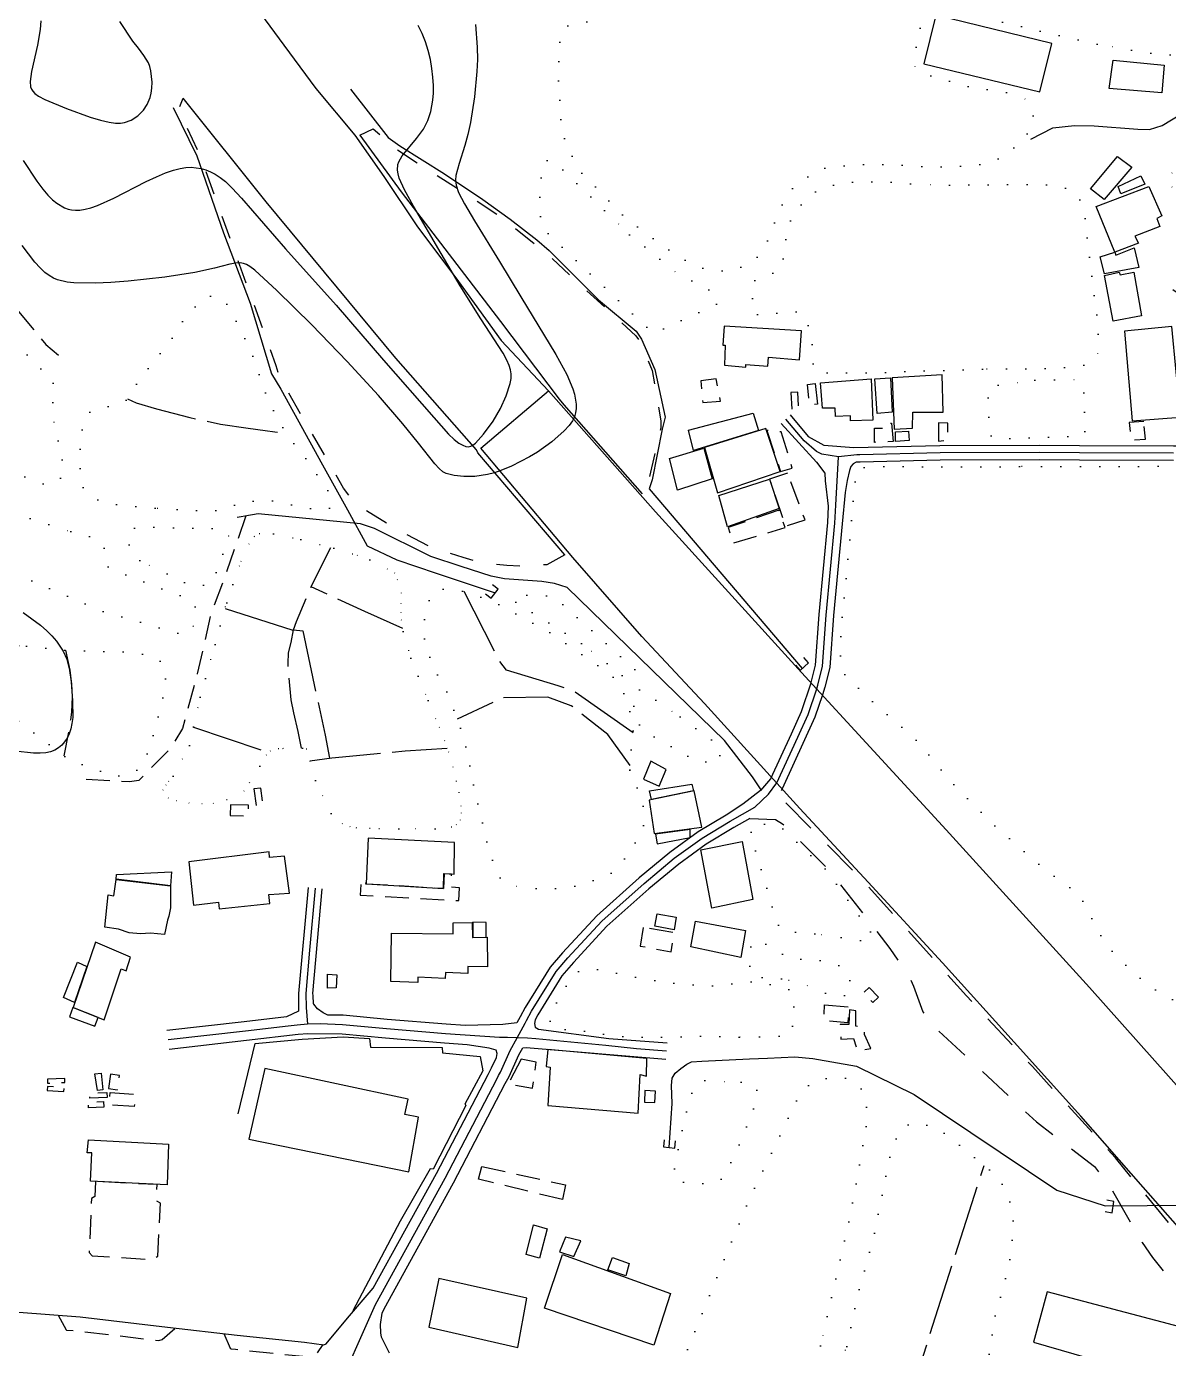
# Model space of a CAD drawing. Header units: millimetres. Extents: x 220021 to 223505, y 489325 to 491820.
# Drawn here: x 220931.8 to 221173, y 490532 to 490811.3 of the extents above; entities that cross this region are included whole.
import ezdxf

# ---------------------------------------------------------------- set-up
doc = ezdxf.new("R2010")
doc.units = ezdxf.units.MM
for name, pattern in [('15M2P5', [17.5, 15, -2.5]), ('5M2P5', [7.5, 5, -2.5]), ('5M5', [10, 5, -5]), ('7P5M5', [12.5, 7.5, -5]), ('AM4', [4, 0, -4])]:
    doc.linetypes.add(name, pattern=pattern)
for name, color, linetype in [('A0013110', 8, 'Continuous'), ('A0013113', 8, 'Continuous'), ('A0013117', 8, 'Continuous'), ('A0013140', 8, '7P5M5'), ('A0023119', 8, '5M2P5'), ('A0023210', 8, 'Continuous'), ('A0033324', 8, '5M2P5'), ('A0073340', 8, 'Continuous'), ('B0014110', 8, 'Continuous'), ('B0014111', 8, 'Continuous'), ('B0014112', 8, 'Continuous'), ('B0014116', 8, '5M2P5'), ('B0014118', 8, '5M2P5'), ('B0024120', 8, 'B0024120'), ('C0076116', 8, 'Continuous'), ('D0015112', 8, '15M2P5'), ('D0025111', 8, 'AM4'), ('E0022112', 8, 'Continuous'), ('F0017111', 8, 'Continuous'), ('F0017114', 8, 'Continuous'), ('F0037221', 8, 'Continuous'), ('F0037223', 8, '5M5')]:
    doc.layers.add(name, color=color, linetype=linetype)
doc.linetypes.add('B0024120', pattern='A,10,-1.75,[133,ltypeshp.shx,S=0.75,R=0,X=0,Y=0],-3.25', length=15)

msp = doc.modelspace()

# ---------------------------------------------------------------- linework, layer by layer
at = {"layer": 'A0013110', "flags": 128}
for points in [[(221093.134, 490729.229), (221096.954, 490724.664), (221100.216, 490722.827), (221106.543, 490722.32), (221124.756, 490722.764), (221145.795, 490722.81), (221154.217, 490722.791), (221174.072, 490722.73), (221188.863, 490722.66), (221196.118, 490723.245), (221196.494, 490723.31), (221199.737, 490726.631), (221200.201, 490727.817), (221200.241, 490728.458), (221200.203, 490729.522), (221200.112, 490729.827), (221194.525, 490738.006), (221191.459, 490743.849), (221187.808, 490749.048), (221186.985, 490749.625), (221180.457, 490751.218), (221173.939, 490755.615)], [(221091.234, 490727.385), (221098.674, 490719.246), (221100.415, 490716.948), (221100.547, 490715.321), (221101.136, 490709.962), (221100.977, 490706.468), (221099.163, 490687.082), (221098.424, 490676.389), (221097.514, 490672.699), (221097.486, 490672.586), (221095.466, 490666.503), (221093.328, 490661.821), (221088.995, 490652.332), (221086.857, 490649.885), (221083.147, 490647.037), (221079.628, 490644.719), (221073.698, 490641.145), (221067.703, 490636.802), (221061.256, 490631.451), (221052.258, 490623.43), (221045.04, 490615.618), (221042.413, 490612.566), (221037.163, 490604.055), (221036.097, 490602.075), (221035.422, 490600.832), (221032.425, 490600.45), (221024.5, 490600.241), (221020.447, 490600.515), (221008.014, 490601.534), (220998.719, 490602.418), (220995.448, 490602.469), (220994.499, 490602.915), (220993.319, 490603.797), (220992.49, 490604.768), (220992.465, 490604.818), (220992.359, 490606.617), (220992.325, 490606.994), (220994.299, 490629.12)], [(221174.06, 490719.63), (221154.208, 490719.691), (221145.795, 490719.71), (221124.798, 490719.664), (221107.877, 490719.251), (221107.056, 490719.218), (221106.449, 490718.883), (221105.91, 490718.354), (221105.661, 490717.497), (221105.157, 490715.402), (221104.734, 490712.864), (221104.07, 490706.253), (221102.253, 490686.831), (221101.499, 490675.907), (221100.466, 490671.725), (221099.919, 490670.077), (221098.355, 490665.368), (221091.446, 490650.236), (221091.441, 490650.225), (221091.195, 490649.887)], [(221084.595, 490644.005), (221081.203, 490642.048), (221075.41, 490638.558), (221069.604, 490634.351), (221063.278, 490629.101), (221054.433, 490621.216), (221047.354, 490613.554), (221044.922, 490610.73), (221039.849, 490602.505), (221039.28, 490601.449), (221039.125, 490600.679), (221039.236, 490599.904), (221039.979, 490599.455), (221054.84, 490597.544), (221067.172, 490596.573)], [(220991.311, 490629.387), (220989.313, 490606.992), (220989.312, 490603.312), (220986.772, 490602.113), (220977.837, 490601.064), (220961.509, 490599.187)], [(220923.701, 490540.204), (220943.169, 490538.698), (220961.65, 490536.508), (220976.335, 490534.861), (220990.525, 490533.389), (220994.65, 490532.845), (220995.145, 490533.014), (220999.666, 490538.461), (221005.059, 490544.752), (221018.421, 490568.973), (221029.325, 490589.906), (221030.072, 490591.319), (221031.069, 490593.493), (221031.242, 490594.361), (221031.009, 490595.047), (221029.571, 490595.489), (221024.879, 490596.206), (221020.149, 490596.526), (221007.661, 490597.549), (220998.498, 490598.421), (220991.278, 490598.533), (220989.205, 490598.371), (220978.299, 490597.091), (220961.965, 490595.213)], [(221008.511, 490531.03), (221006.813, 490534.461), (221006.685, 490535.362), (221006.573, 490537.095), (221006.923, 490539.469), (221007.363, 490540.441), (221022.035, 490567.035), (221032.956, 490588.001), (221033.75, 490589.505), (221035.827, 490594.029), (221036.632, 490595.513), (221037.356, 490595.64), (221066.875, 490593.147)]]:
    msp.add_lwpolyline(points, dxfattribs=at)
at = {"layer": 'A0013113', "flags": 128}
msp.add_lwpolyline([(220927.842, 490891.29), (220935.009, 490880.115), (220960.536, 490841.965), (220963.039, 490837.911), (220970.26, 490829.369), (220977.536, 490819.135), (220986.177, 490807.32), (220992.944, 490798.174), (221001.213, 490788.313), (221007.322, 490779.603), (221014.267, 490769.197), (221023.077, 490757.382), (221032.12, 490744.909), (221042.072, 490734.327), (221064.691, 490708.773), (221095.538, 490674.853), (221126.07, 490641.566), (221156.363, 490608.27), (221183.399, 490577.923), (221216.251, 490539.581), (221246.636, 490500.861)], dxfattribs=at)
at = {"layer": 'A0013117', "flags": 128}
for points in [[(221143.959, 490787.452), (221148.572, 490789.837), (221153.189, 490790.325), (221157.313, 490790.298), (221166.553, 490789.549), (221169.027, 490789.533), (221171.664, 490790.378), (221179.9, 490795.328), (221185.832, 490797.705), (221188.471, 490797.861), (221190.122, 490797.333), (221190.866, 490796.897), (221191.609, 490796.46), (221193.097, 490795.071), (221194.255, 490793.51), (221197.915, 490781.238), (221198.58, 490779.163), (221199.243, 490777.951), (221200.401, 490776.736), (221219.405, 490763.157), (221220.157, 490760.915)], [(221086.982, 490650.028), (221085.185, 490652.781), (221079.221, 490660.443), (221046.024, 490692.792), (221043.352, 490693.639), (221040.699, 490694.018), (221032.806, 490694.637), (221030, 490695.168), (221023.624, 490697.227), (221017.247, 490699.286), (221005.311, 490705.222), (221002.383, 490706.215), (220998.764, 490706.599), (220980.8, 490708.351), (220977.975, 490707.857), (220977.146, 490707.696), (220976.317, 490707.534)]]:
    msp.add_lwpolyline(points, dxfattribs=at)
at = {"layer": 'A0013140', "flags": 128}
for points in [[(221277.033, 490468.283), (221250.409, 490502.039), (221229.893, 490526.842), (221207.224, 490554.764), (221204.776, 490556.771), (221202.911, 490556.771), (221180.17, 490551.237), (221178.032, 490552.537), (221161.817, 490572.31), (221144.283, 490591.573), (221130.389, 490606.499), (221108.885, 490630.446), (221092.182, 490647.289), (221091.685, 490648.155), (221091.195, 490649.887)], [(221084.595, 490644.005), (221090.049, 490643.743), (221091.536, 490642.87), (221101.458, 490632.973), (221114.201, 490616.501), (221118.506, 490610.09), (221119.169, 490608.533), (221121.162, 490603.171), (221123.48, 490600.051), (221133.4, 490590.843), (221145.139, 490579.899), (221157.37, 490570.504), (221160.68, 490566.169), (221167.472, 490554.394), (221169.625, 490551.274), (221173.428, 490546.529), (221175.907, 490544.96), (221178.382, 490544.426), (221205.58, 490552.532), (221207.894, 490550.447), (221245.79, 490502.994), (221272.935, 490466.417), (221273.763, 490465.204), (221273.809, 490464.579)]]:
    msp.add_lwpolyline(points, dxfattribs=at)
at = {"layer": 'A0023119', "flags": 128}
for points in [[(220868.867, 490809.99), (220874.723, 490798.677), (220876.212, 490796.943), (220884.152, 490788.093), (220885.643, 490785.495), (220891.934, 490776.311), (220893.587, 490774.92), (220899.042, 490770.572), (220901.849, 490769.346), (220914.884, 490767.882), (220918.351, 490766.824), (220920.664, 490765.429), (220922.152, 490763.867), (220927.62, 490754.17), (220935.893, 490744.11), (220940.191, 490740.46)], [(220978.131, 490707.884), (220973.791, 490695.214), (220970.841, 490687.47), (220967.904, 490674.55), (220964.799, 490663.011), (220962.335, 490658.886), (220955.589, 490652.029), (220953.61, 490651.696), (220942.557, 490652.285)]]:
    msp.add_lwpolyline(points, dxfattribs=at)
at = {"layer": 'A0023210', "flags": 128}
for points in [[(221174.066, 490721.18), (221154.213, 490721.241), (221145.795, 490721.26), (221124.777, 490721.214), (221107.826, 490720.801), (221107.17, 490720.774), (221103.347, 490720.394), (221099.804, 490720.954), (221098.683, 490721.509), (221096.077, 490723.732), (221092.182, 490728.305)], [(220996.598, 490521.201), (221005.529, 490541.36), (221020.228, 490568.004), (221031.14, 490588.953), (221031.526, 490589.683), (221031.911, 490590.412), (221033.992, 490594.947), (221035.457, 490597.645), (221037.147, 490600.761), (221037.46, 490601.338), (221038.506, 490603.28), (221043.668, 490611.648), (221046.197, 490614.586), (221053.346, 490622.323), (221062.267, 490630.276), (221065.46, 490632.927), (221068.653, 490635.577), (221074.554, 490639.851), (221080.416, 490643.384), (221085.632, 490646.393), (221088.563, 490649.1), (221090.311, 490651.482), (221094.738, 490661.177), (221096.911, 490665.935), (221098.72, 490671.384), (221098.976, 490672.155), (221099.962, 490676.148), (221100.708, 490686.957), (221101.616, 490696.659), (221102.523, 490706.36), (221102.767, 490710.161), (221103.347, 490720.394)], [(220992.805, 490629.253), (220991.64, 490616.194), (220990.819, 490606.993), (220990.883, 490604.042), (220991.215, 490600.534)], [(221067.023, 490594.861), (221060.691, 490595.36), (221054.213, 490596.003), (221046.812, 490596.739), (221039.411, 490597.474), (221037.616, 490597.552), (221035.457, 490597.645), (221033.4, 490597.702), (221031.717, 490597.748), (221020.298, 490598.52), (221007.837, 490599.541), (221003.223, 490599.98), (220998.608, 490600.419), (220993.854, 490600.605), (220991.215, 490600.534), (220989.011, 490600.362), (220987.083, 490600.135), (220978.068, 490599.077), (220969.903, 490598.139), (220961.737, 490597.2)]]:
    msp.add_lwpolyline(points, dxfattribs=at)
at = {"layer": 'A0033324', "flags": 128}
for points in [[(220938.535, 490539.056), (220940.207, 490535.957), (220940.292, 490535.912), (220942.877, 490535.712), (220959.761, 490533.711), (220960.502, 490533.928), (220963.241, 490536.33)], [(220973.525, 490535.176), (220974.857, 490532.11), (220975.066, 490531.985), (220976.013, 490531.878), (220990.174, 490530.41), (220992.621, 490530.087), (220994.488, 490532.867)]]:
    msp.add_lwpolyline(points, dxfattribs=at)
at = {"layer": 'A0073340', "flags": 128}
msp.add_lwpolyline([(221201.529, 490526.448), (221185.386, 490546.007), (221167.695, 490566.123), (221154.536, 490581.086), (221140.395, 490596.759), (221125.313, 490613.473), (221109.581, 490630.526), (221095.192, 490646.123), (221075.033, 490668.256), (221061.813, 490682.456), (221047.203, 490699.123), (221027.806, 490722.187), (221042.072, 490734.327), (221064.691, 490708.773), (221095.538, 490674.853), (221126.07, 490641.566), (221156.363, 490608.27), (221183.399, 490577.923), (221216.251, 490539.581), (221246.636, 490500.861)], dxfattribs=at)
at = {"layer": 'B0014110'}
msp.add_lwpolyline([(221038.88, 490558.144), (221041.766, 490557.346), (221040.156, 490551.097), (221037.339, 490551.864)], close=True, dxfattribs=at)
at = {"layer": 'B0014111', "flags": 128}
for points in [[(221173.725, 490747.872), (221163.694, 490746.902), (221165.329, 490727.994), (221175.59, 490728.744)], [(221085.291, 490729.58), (221086.46, 490725.916), (221072.736, 490721.735), (221071.622, 490725.999)], [(221087.988, 490726.335), (221075.001, 490722.354), (221077.776, 490712.789), (221091.021, 490717.265)], [(221074.917, 490722.175), (221076.675, 490715.736), (221069.34, 490713.357), (221067.625, 490719.993)], [(221088.767, 490715.631), (221090.801, 490709.447), (221079.879, 490705.587), (221078.027, 490712.184)], [(220982.179, 490591.195), (220978.829, 490576.226), (221012.62, 490569.345), (221014.653, 490580.866), (221011.736, 490581.438), (221012.445, 490584.678)], [(220944.917, 490576.1), (220961.834, 490575.211), (220961.559, 490566.615), (220945.329, 490567.386), (220945.655, 490573.33), (220944.678, 490573.38)], [(221045.683, 490555.532), (221044.38, 490552.454), (221047.416, 490551.436), (221048.88, 490554.751)], [(221045.031, 490551.906), (221067.83, 490543.686), (221064.294, 490532.718), (221041.218, 490540.536)], [(221055.622, 490551.231), (221059.149, 490549.986), (221058.437, 490547.393), (221054.579, 490548.671)], [(221018.953, 490546.791), (221016.842, 490536.544), (221035.627, 490532.214), (221037.536, 490542.655)], [(221147.394, 490544.031), (221144.488, 490533.364), (221179.042, 490523.406), (221181.827, 490534.915)]]:
    msp.add_lwpolyline(points, close=True, dxfattribs=at)
at = {"layer": 'B0014112', "flags": 128}
for points in [[(221123.865, 490813.673), (221121.381, 490803.412), (221145.848, 490797.46), (221148.372, 490807.71)], [(221161.323, 490804.136), (221172.118, 490803.097), (221171.636, 490797.288), (221160.52, 490798.204)], [(221162.272, 490783.826), (221165.252, 490781.542), (221159.433, 490774.735), (221156.536, 490776.951)], [(221168.848, 490777.475), (221171.632, 490771.284), (221170.566, 490770.728), (221171.176, 490769.05), (221165.942, 490766.96), (221166.714, 490765.523), (221161.722, 490763.619), (221157.722, 490773.237)], [(221165.748, 490764.488), (221166.747, 490760.335), (221159.475, 490759.013), (221158.59, 490762.598), (221161.686, 490763.615), (221161.894, 490762.982)], [(221162.634, 490759.391), (221162.791, 490758.782), (221165.667, 490759.38), (221167.321, 490750.153), (221161.329, 490749.042), (221159.474, 490758.7)], [(221079.212, 490747.972), (221078.873, 490743.975), (221079.38, 490743.931), (221079.234, 490739.701), (221083.723, 490739.281), (221083.749, 490739.896), (221088.411, 490739.527), (221088.561, 490741.437), (221095.087, 490740.85), (221095.519, 490746.976)], [(221110.249, 490736.877), (221110.602, 490728.113), (221105.892, 490727.979), (221105.879, 490729.044), (221102.728, 490728.893), (221102.604, 490730.681), (221099.924, 490730.627), (221099.552, 490736.034)], [(221114.326, 490737.059), (221114.641, 490729.831), (221111.521, 490729.54), (221111.026, 490736.84)], [(221125.199, 490737.7), (221114.635, 490737.091), (221115.071, 490726.222), (221118.95, 490726.441), (221119.001, 490729.779), (221125.43, 490729.785)], [(221063.67, 490656.093), (221062.154, 490652.324), (221065.48, 490650.78), (221066.949, 490654.362)], [(221072.359, 490651.24), (221072.672, 490649.812), (221063.822, 490648.018), (221063.433, 490649.812)], [(221072.875, 490649.814), (221063.321, 490647.86), (221064.379, 490640.829), (221074.485, 490642.162)], [(221003.965, 490639.857), (221003.562, 490630.162), (221019.903, 490629.212), (221019.985, 490632.352), (221022.186, 490632.19), (221022.259, 490638.932)], [(221071.971, 490641.658), (221064.681, 490640.701), (221065.058, 490638.596), (221072.013, 490639.978)], [(221082.993, 490639.099), (221085.241, 490626.884), (221076.604, 490625.013), (221074.281, 490637.377)], [(220983.071, 490636.918), (220966.138, 490634.829), (220967.08, 490625.71), (220972.355, 490626.288), (220972.528, 490624.881), (220983.254, 490626.019), (220983.039, 490627.906), (220987.378, 490628.201), (220986.305, 490636.019), (220983.192, 490635.729)], [(220950.806, 490631.116), (220962.265, 490629.753), (220962.218, 490626.644), (220962.225, 490625.078), (220961.89, 490623.371), (220961.588, 490622.497), (220960.964, 490619.463), (220957.993, 490619.776), (220955.926, 490619.63), (220953.506, 490619.816), (220951.271, 490620.614), (220948.403, 490621.028), (220949.111, 490627.891), (220950.309, 490627.676)], [(220962.486, 490632.707), (220962.267, 490629.789), (220950.808, 490631.145), (220950.869, 490632.146)], [(221065.018, 490623.878), (221069.038, 490623.121), (221068.626, 490620.445), (221064.513, 490621.234)], [(221073.122, 490622.296), (221083.673, 490620.347), (221082.727, 490614.653), (221072.16, 490616.845)], [(221025.99, 490622.005), (221026, 490618.825), (221029.12, 490618.918), (221029.191, 490612.622), (221025.054, 490612.738), (221025.048, 490611.217), (221020.321, 490611.446), (221020.233, 490610.219), (221014.495, 490610.485), (221014.494, 490609.359), (221008.77, 490609.586), (221008.909, 490619.789), (221021.925, 490619.625), (221021.935, 490621.934)], [(221026.13, 490622.105), (221026.09, 490618.832), (221028.914, 490618.922), (221028.889, 490621.98)], [(220946.406, 490617.862), (220941.676, 490604.089), (220948.271, 490601.428), (220951.803, 490612.223), (220952.892, 490611.814), (220953.829, 490614.685)], [(220942.637, 490613.615), (220944.588, 490612.731), (220941.972, 490605.141), (220939.656, 490606.204)], [(220995.44, 490611.113), (220997.4, 490610.974), (220997.271, 490608.183), (220995.439, 490608.16)], [(220941.659, 490604.046), (220940.896, 490602.104), (220946.259, 490600.084), (220946.94, 490601.914)], [(221041.93, 490595.197), (221041.598, 490591.593), (221042.468, 490591.458), (221041.947, 490583.339), (221061.027, 490581.722), (221061.451, 490589.888), (221062.764, 490589.588), (221062.826, 490593.322)], [(221062.436, 490586.537), (221062.383, 490584.084), (221064.541, 490584.005), (221064.645, 490586.372)]]:
    msp.add_lwpolyline(points, close=True, dxfattribs=at)
at = {"layer": 'B0014112'}
for points in [[(221162.961, 490775.91), (221162.365, 490777.439), (221167.204, 490779.753), (221168.043, 490777.952)], [(221115.393, 490723.621), (221115.383, 490725.686), (221118.115, 490725.762), (221118.228, 490723.832)]]:
    msp.add_lwpolyline(points, close=True, dxfattribs=at)
at = {"layer": 'B0014116', "flags": 128}
for points in [[(221077.522, 490736.857), (221074.24, 490736.429), (221074.673, 490731.82), (221078.419, 490732.114)], [(221088.181, 490725.929), (221091.082, 490717.275), (221093.572, 490717.982), (221091.204, 490725.648)], [(221114.519, 490727.46), (221114.895, 490723.636), (221110.956, 490723.425), (221110.956, 490726.443), (221112.697, 490726.423), (221112.831, 490727.416)], [(221124.412, 490727.542), (221124.433, 490723.674), (221126.441, 490723.949), (221126.434, 490727.51)], [(221167.786, 490727.822), (221164.728, 490727.653), (221165.133, 490723.936), (221168.159, 490724.131)], [(221092.549, 490716.94), (221088.788, 490715.685), (221092.1, 490705.687), (221096.286, 490707.034)], [(221090.737, 490709.092), (221079.997, 490705.436), (221081.079, 490702.135), (221092.06, 490705.432)], [(221020.016, 490632.315), (221019.936, 490629.181), (221003.53, 490630.138), (221003.572, 490630.977), (221002.447, 490631.015), (221002.338, 490627.783), (221023.162, 490626.656), (221023.266, 490629.352), (221021.536, 490629.448), (221021.576, 490632.21)], [(221062.063, 490620.941), (221061.438, 490617.039), (221068.023, 490615.795), (221068.594, 490619.866)], [(221109.817, 490608.304), (221111.75, 490606.275), (221110.547, 490605.128), (221108.613, 490607.157)], [(221100.372, 490604.598), (221105.578, 490604.213), (221105.276, 490600.834), (221100.234, 490601.311)], [(221105.653, 490603.554), (221105.496, 490600.449), (221103.682, 490600.461), (221103.854, 490597.354), (221106.493, 490597.51), (221107.325, 490594.917), (221110.128, 490595.416), (221108.801, 490598.358), (221108.797, 490599.91), (221106.982, 490600.094), (221106.973, 490603.372)], [(221036.326, 490593.139), (221033.545, 490587.926), (221038.685, 490587.02), (221039.476, 490592.534)], [(220939.909, 490589.096), (220936.247, 490588.945), (220936.282, 490588.084), (220939.944, 490588.235)], [(220936.284, 490587.394), (220936.234, 490586.543), (220939.751, 490586.336), (220939.801, 490587.187)], [(220946.401, 490567.305), (220946.246, 490564.13), (220945.562, 490563.698), (220945.069, 490552.29), (220945.741, 490551.635), (220958.544, 490550.822), (220959.589, 490551.556), (220960.144, 490562.714), (220959.315, 490563.193), (220959.42, 490566.65)]]:
    msp.add_lwpolyline(points, close=True, dxfattribs=at)
at = {"layer": 'B0014116'}
msp.add_lwpolyline([(221027.279, 490567.795), (221028.024, 490570.511), (221045.641, 490566.601), (221045.036, 490563.487)], close=True, dxfattribs=at)
at = {"layer": 'B0014118', "flags": 128}
for points in [[(221094.767, 490734.022), (221093.287, 490733.951), (221093.465, 490730.247), (221094.945, 490730.318)], [(221098.412, 490735.842), (221098.901, 490731.5), (221097.236, 490731.312), (221096.747, 490735.654)], [(220981.324, 490650.419), (220979.846, 490650.214), (220980.344, 490646.63), (220981.822, 490646.836)], [(220974.9, 490646.838), (220974.885, 490644.595), (220978.699, 490644.57), (220978.714, 490646.813)], [(220949.576, 490589.976), (220949.152, 490586.966), (220951.03, 490586.701), (220951.454, 490589.711)], [(220948.824, 490586.105), (220948.865, 490585.064), (220945.198, 490584.921), (220945.157, 490585.962)], [(220949.484, 490586.101), (220954.79, 490585.72), (220954.605, 490583.135), (220949.298, 490583.516)], [(220948.12, 490584.202), (220948.172, 490583.004), (220944.922, 490582.863), (220944.87, 490584.061)]]:
    msp.add_lwpolyline(points, close=True, dxfattribs=at)
at = {"layer": 'B0014118'}
msp.add_lwpolyline([(220946.244, 490590.054), (220947.633, 490590.157), (220947.985, 490586.684), (220946.8, 490586.526)], close=True, dxfattribs=at)
at = {"layer": 'B0024120'}
msp.add_lwpolyline([(220976.508, 490581.57), (220980.116, 490596.483), (220990.065, 490597.384), (220998.686, 490597.848), (221004.257, 490597.512), (221004.484, 490595.676), (221019.642, 490595.625), (221019.687, 490594.459), (221027.674, 490593.728), (221028.197, 490590.672), (221024.423, 490583.642), (221024.651, 490583.329), (221017.699, 490569.901), (221017.124, 490569.952), (221010.783, 490558.938), (221000.758, 490540.005)], dxfattribs=at)
at = {"layer": 'C0076116', "flags": 128}
for points in [[(221028.789, 490691.443), (221029.98, 490690.531), (221031.44, 490692.436), (221030.249, 490693.348)], [(221094.232, 490676.375), (221095.238, 490675.263), (221097.017, 490676.874), (221096.01, 490677.986)], [(221066.525, 490576.101), (221066.379, 490574.608), (221068.768, 490574.374), (221068.914, 490575.867)], [(221159.619, 490560.966), (221161.097, 490560.713), (221161.503, 490563.078), (221160.024, 490563.332)]]:
    msp.add_lwpolyline(points, dxfattribs=at)
at = {"layer": 'D0015112', "flags": 128}
for points in [[(220953.195, 490732.627), (220955.016, 490731.759), (220959.295, 490730.494), (220966.359, 490728.672), (220972.797, 490727.297), (220978.653, 490726.448), (220982.235, 490725.904), (220984.257, 490725.65), (220986.523, 490725.466)], [(220989.921, 490658.861), (220989.214, 490662.325), (220988.277, 490666.334), (220987.723, 490669.058), (220987.081, 490676.711), (220987.163, 490679.006), (220987.749, 490681.171), (220988.234, 490683.811), (220988.833, 490685.574), (220992.102, 490693.276), (220996.109, 490701.221)], [(221011.297, 490684.142), (221003.262, 490687.694), (220991.941, 490692.896)], [(221059.943, 490662.052), (221047.092, 490671.106), (221044.12, 490671.988), (221033.225, 490675.336), (221031.735, 490677.243), (221024.281, 490691.955)], [(220973.79, 490688.345), (220988.213, 490683.698)], [(220988.234, 490683.811), (220990.198, 490683.641), (220994.883, 490661.587), (220995.811, 490656.701)], [(220940.059, 490679.551), (220941.001, 490675.337), (220941.321, 490672.379), (220941.454, 490669.652), (220941.328, 490666.465), (220941.11, 490664.824), (220940.762, 490662.35), (220939.725, 490657.219)], [(221059.333, 490655.189), (221054.642, 490661.691), (221046.874, 490667.798), (221041.932, 490669.608), (221032.538, 490669.495), (221022.8, 490664.973)], [(220967.125, 490663.304), (220983.01, 490657.923)], [(220991.695, 490656.16), (220996.331, 490656.769), (221003.002, 490657.451), (221011.831, 490658.246), (221020.706, 490658.859)], [(221112.052, 490501.886), (221134.072, 490570.696)]]:
    msp.add_lwpolyline(points, dxfattribs=at)
at = {"layer": 'D0025111', "flags": 128}
for points in [[(221044.313, 490884.467), (221048.12, 490884.65), (221052.242, 490884.645), (221055.365, 490884.648), (221060.912, 490884.26), (221062.804, 490883.638), (221064.825, 490882.974), (221066.493, 490881.9), (221069.914, 490879.075), (221074.465, 490872.712), (221077.757, 490867.207), (221080.169, 490862.902), (221081.899, 490859.453), (221083.664, 490855.63), (221086.479, 490845.733), (221087.719, 490841.501), (221089.112, 490833.426), (221089.575, 490829.698), (221091.629, 490820.572), (221092.893, 490819.318), (221096.352, 490817.623), (221104.365, 490815.347), (221112.171, 490814.862), (221115.639, 490814.584), (221117.358, 490814.366), (221119.408, 490813.896), (221120.328, 490813.168), (221120.687, 490811.973), (221120.482, 490809.743), (221119.832, 490807.427), (221119.405, 490805.463), (221119.36, 490804.01), (221119.423, 490802.75), (221119.984, 490802.088), (221120.602, 490801.54), (221130.297, 490798.636), (221134.376, 490798.048), (221138.16, 490797.489), (221140.519, 490796.824), (221142.706, 490795.972), (221143.618, 490794.69), (221144.515, 490792.847), (221144.326, 490791.193), (221143.698, 490789.574), (221143.02, 490788.266), (221141.91, 490787.03), (221140.592, 490785.945), (221139.007, 490784.313), (221135.695, 490782.583), (221131.32, 490781.819), (221123.39, 490781.606), (221120.131, 490781.761), (221115.663, 490782.083), (221109.079, 490782.163), (221105.921, 490782.016), (221103.776, 490781.789), (221100.782, 490781.454), (221098.94, 490780.974), (221093.783, 490777.326), (221091.08, 490772.969), (221090.106, 490770.624), (221088.582, 490766.482), (221087.81, 490764.871), (221087.075, 490763.728), (221086.03, 490762.384), (221084.366, 490761.047), (221081.523, 490760.051), (221080.162, 490759.685), (221077.745, 490759.631), (221075.809, 490759.856), (221074.594, 490760.275), (221071.89, 490761.329), (221066.67, 490764.631), (221058.152, 490771.031), (221052.324, 490777.01), (221048.925, 490780.526), (221045.838, 490785.998), (221044.821, 490790.173), (221044.587, 490792.878), (221044.391, 490796.678), (221044.186, 490799.614), (221044.197, 490802.794), (221044.323, 490806.276), (221044.738, 490810.118), (221045.527, 490811.002), (221046.021, 490811.376), (221046.798, 490811.537), (221048.183, 490811.79), (221049.306, 490812.012), (221050.414, 490812.295), (221051.315, 490812.981), (221051.801, 490813.757), (221052.181, 490815.545), (221052.27, 490816.984), (221052.285, 490818.095), (221052.201, 490820.02), (221051.771, 490821.417), (221051.154, 490822.267), (221050.115, 490822.84), (221048, 490823.379), (221046.756, 490823.808), (221045.767, 490824.248), (221044.93, 490825.077), (221043.209, 490830.188), (221042.391, 490834.437), (221041.821, 490836.597), (221039.351, 490840.579), (221036.979, 490842.28), (221034.085, 490843.917), (221031.244, 490844.877), (221028.377, 490845.539), (221025.226, 490845.946), (221021.873, 490846.076), (221019.24, 490846.072), (221016.571, 490846.047), (221014.174, 490846.046), (221011.516, 490846.082), (221009.53, 490846.088), (221006.933, 490846.224), (221004.099, 490847.199), (221003.244, 490847.992), (221002.515, 490849.565), (221002.15, 490850.958), (221001.631, 490853.049), (221001.364, 490855.369), (221001.313, 490857.647), (221001.518, 490860.417), (221001.808, 490862.104), (221002.426, 490864.441), (221003.378, 490866.037), (221004.905, 490867.554), (221007.796, 490868.906), (221010.25, 490869.835), (221012.252, 490871.167), (221013.196, 490872.429), (221013.649, 490874.36), (221014.169, 490875.989), (221014.89, 490877.611), (221016.33, 490878.498), (221018.318, 490879.837), (221022.129, 490881.088), (221030.115, 490883.366), (221036.988, 490884.423)], [(221157.926, 490807.541), (221140.899, 490811.48), (221126.186, 490814.909), (221113.201, 490817.159), (221105.478, 490818.291), (221102.551, 490818.899), (221099.382, 490819.374), (221097.576, 490820.021), (221096.297, 490820.932), (221095.179, 490822.082), (221094.48, 490824.086), (221092.938, 490833.521), (221092.576, 490837.342), (221092.489, 490839.598), (221092.694, 490842.296), (221093.072, 490843.019), (221093.926, 490843.752), (221095.664, 490844.39), (221099.871, 490845.255), (221103.581, 490845.801), (221107.729, 490846.321), (221120.72, 490846.215), (221123.663, 490845.816), (221126.501, 490845.391), (221129.601, 490844.812), (221132.468, 490844.254), (221136.715, 490843.313), (221140.952, 490842.481), (221148.173, 490839.68), (221153.665, 490835.856), (221159.796, 490830.552), (221168.461, 490823.134), (221175.493, 490815.952), (221179.622, 490812.54), (221181.822, 490811.526), (221188.584, 490809.575), (221191.874, 490808.632), (221192.838, 490807.954), (221193.336, 490806.921), (221193.31, 490806.194), (221193.158, 490805.608), (221192.679, 490804.547), (221191.423, 490804.146), (221184.03, 490804.504), (221177.997, 490804.889), (221169.008, 490805.681), (221163.634, 490806.494)], [(221059.222, 490767.296), (221068.809, 490759.47), (221077.233, 490754.93), (221077.896, 490753.718), (221077.734, 490752.684), (221064.882, 490746.729), (221063.893, 490746.735), (221042.563, 490766.885), (221041.074, 490768.62), (221040.575, 490770.004), (221040.073, 490773.112), (221040.711, 490781.734), (221041.698, 490782.936), (221042.687, 490783.102), (221043.513, 490782.406), (221044.505, 490781.537)], [(221179.655, 490774.927), (221177.39, 490773.355), (221176.29, 490774.05), (221172.454, 490779.088), (221172.491, 490779.61), (221173.481, 490780.199), (221180.353, 490783.64), (221182.294, 490782.386), (221184.579, 490779.699), (221184.582, 490779.235)], [(220887.726, 490744.249), (220885.065, 490752.892), (220883.898, 490757.903), (220883.064, 490761.531), (220882.562, 490764.122), (220882.388, 490767.746), (220882.384, 490769.299), (220882.875, 490771.021), (220883.85, 490776.708), (220884.835, 490778.599), (220885.658, 490779.284), (220886.482, 490779.797), (220897.562, 490768.511), (220899.216, 490766.948), (220899.883, 490764.183), (220900.222, 490760.558), (220905.022, 490753.971), (220914.119, 490744.251), (220920.896, 490738.687), (220922.217, 490737.988), (220923.701, 490738.496), (220927.812, 490743.3), (220928.966, 490743.81), (220930.617, 490743.282), (220937.397, 490736.337), (220937.733, 490734.092), (220937.409, 490731.852), (220937.584, 490727.71), (220939.252, 490720.453), (220939.588, 490717.863), (220939.591, 490716.655), (220938.605, 490715.282), (220937.451, 490714.772), (220935.472, 490714.612), (220919.456, 490720.753), (220910.04, 490726.162), (220898.97, 490733.48)], [(221133.739, 490738.889), (221123.59, 490738.56), (221119.424, 490738.461), (221113.671, 490738.202), (221110.214, 490738.152), (221107.091, 490738.12), (221104.356, 490738.084), (221102.435, 490738.079), (221101.658, 490738.087), (221100.065, 490738.165), (221099.36, 490738.295), (221098.655, 490738.559), (221098.109, 490739.013), (221098.034, 490739.563), (221097.835, 490741.913), (221097.734, 490744.755), (221097.001, 490747.958), (221096.682, 490749.041), (221095.375, 490750.77), (221094.684, 490751.001), (221093.526, 490750.988), (221091.687, 490750.839), (221089.823, 490750.622), (221087.258, 490750.492), (221086.247, 490750.464), (221085.326, 490750.66), (221085.162, 490751.308), (221085.165, 490754.024), (221085.228, 490755.607), (221085.163, 490756.86), (221085.265, 490757.493), (221090.113, 490759.448), (221090.869, 490759.897), (221091.219, 490760.285), (221091.873, 490763.201), (221092.179, 490766.216), (221092.534, 490767.975), (221092.885, 490769.37), (221093.693, 490771.405), (221096.709, 490775.161), (221099.187, 490776.896), (221103.811, 490778.214), (221106.693, 490778.415), (221109.046, 490778.481), (221111.791, 490778.503), (221114.086, 490778.442), (221118.676, 490778.019), (221122.716, 490777.863), (221126.681, 490777.743), (221129.624, 490777.797), (221132.415, 490777.84), (221135.355, 490777.851), (221137.852, 490777.876), (221140.075, 490777.863), (221142.219, 490777.878), (221144.338, 490777.893), (221146.702, 490777.837), (221148.126, 490777.774), (221149.511, 490777.61), (221150.903, 490777.263), (221152.061, 490776.894), (221153.215, 490776.303), (221154.002, 490775.277), (221154.974, 490772.905), (221155.324, 490771.35), (221155.631, 490769.342), (221155.936, 490765.712), (221156.969, 490757.576), (221157.61, 490752.402), (221157.998, 490749.207), (221158.171, 490746.606), (221158.194, 490744.843), (221158.138, 490743.163), (221158.015, 490742.109), (221157.819, 490741.292), (221157.214, 490740.552), (221156.357, 490740.096), (221155.17, 490739.77), (221149.071, 490739.015)], [(220959.038, 490709.501), (220951.851, 490710.151), (220949.533, 490710.527), (220946.698, 490711.327), (220945.328, 490712.243), (220943.832, 490713.86), (220943.365, 490715.393), (220943.147, 490718.692), (220943.144, 490721.044), (220943.333, 490724.882), (220944.195, 490728.358), (220945.317, 490729.945), (220947.184, 490730.578), (220949.776, 490731.115), (220950.952, 490731.342), (220952.485, 490731.964), (220953.696, 490733.094), (220954.724, 490735.188), (220957.699, 490739.302), (220961.917, 490744.417), (220965.094, 490749.439), (220968.955, 490753.764), (220970.817, 490754.346), (220973.346, 490753.714), (220974.069, 490752.777), (220975.098, 490751.154), (220979.183, 490742.874), (220982.909, 490732.249), (220986.622, 490725.28), (220990.784, 490720.087), (220995.311, 490713.579), (220996.133, 490711.778), (220996.344, 490710.63), (220996.148, 490709.666), (220995.395, 490709.233), (220993.378, 490709.269), (220990.341, 490709.579), (220986.827, 490710.475), (220983.701, 490711.08), (220980.475, 490711.084), (220978.14, 490710.915), (220975.136, 490709.949), (220974.233, 490709.493), (220973.112, 490709.149), (220971.056, 490708.973), (220969.072, 490708.97)], [(221144.815, 490736.599), (221151.424, 490736.674), (221153.108, 490736.722), (221154.388, 490736.454), (221155.063, 490735.122), (221155.173, 490733.456), (221155.231, 490731.488), (221155.329, 490726.243), (221155.328, 490725.455), (221155.065, 490725.02), (221154, 490724.723), (221137.069, 490724.175), (221136.133, 490724.321), (221135.264, 490725.016), (221134.899, 490732.435), (221134.907, 490733.431), (221134.973, 490734.19), (221135.229, 490734.809), (221135.69, 490735.301), (221138.108, 490735.661)], [(221141.569, 490718.313), (221130.013, 490718.219), (221125.207, 490718.265), (221121.314, 490718.291), (221117.339, 490718.304), (221114.871, 490718.278), (221112.741, 490718.299), (221110.101, 490718.273), (221108.989, 490718.177), (221108.039, 490717.988), (221107.2, 490717.273), (221107.008, 490716.55), (221106.521, 490712.493), (221105.895, 490704.294), (221104.107, 490686.596), (221103.715, 490680.643), (221103.726, 490677.959), (221103.854, 490676.8), (221103.996, 490675.749), (221104.394, 490674.706), (221109.471, 490669.616), (221119.871, 490660.422), (221127.48, 490651.346), (221136.599, 490642.193), (221145.461, 490634.523), (221150.224, 490630.7), (221154.149, 490628.018), (221155.857, 490624.728), (221158.348, 490619.861), (221160.642, 490616.48), (221162.676, 490614.445), (221164.932, 490611.974), (221168.268, 490609.289), (221171.258, 490607.073), (221175.084, 490605.154), (221180.434, 490602.856), (221184.206, 490601.29), (221188.889, 490600.18), (221192.061, 490599.812), (221202.438, 490600.368), (221204.379, 490602.301), (221206.253, 490604.687), (221211.655, 490612.376), (221217.016, 490621.237), (221218.4, 490622.988), (221221.539, 490624.876), (221224.674, 490625.617), (221227.858, 490625.728), (221230.814, 490625.156), (221234.019, 490624.479), (221236.177, 490624.149), (221237.44, 490624.245), (221238.012, 490624.435), (221238.549, 490625.013), (221238.665, 490625.83), (221238.613, 490626.97), (221236.242, 490635.899), (221229.902, 490652.035), (221221.625, 490667.447), (221214.139, 490682.573), (221210.262, 490697.652), (221209.864, 490698.822), (221209.124, 490699.906), (221203.037, 490700.216), (221199.749, 490700.5), (221197.955, 490701.568), (221196.656, 490712.657), (221196.441, 490716.384), (221196.299, 490717.446), (221196.033, 490718.169), (221195.232, 490718.53), (221193.501, 490718.633), (221189.177, 490718.682), (221177.92, 490718.483), (221163.77, 490718.307)], [(220941.184, 490704.57), (220944.538, 490703.802), (220947.144, 490702.562), (220948.262, 490701.195), (220948.588, 490698.804), (220948.943, 490697.233), (220949.677, 490696.624), (220965.494, 490690.593), (220966.647, 490689.917), (220967.537, 490688.539), (220967.322, 490686.027), (220967.014, 490684.623), (220966.433, 490683.454), (220965.964, 490683.137), (220964.861, 490683.038), (220963.808, 490683.128), (220947.672, 490687.823), (220930.118, 490695.367), (220924.61, 490697.926), (220921.805, 490699.947), (220919.791, 490702.345), (220919.007, 490704.14), (220919.011, 490707.188), (220921.044, 490710.607), (220922.81, 490710.705), (220925.506, 490710.011), (220929.093, 490708.97), (220932.323, 490707.473)], [(220955.809, 490698.456), (220954.329, 490699.951), (220953.406, 490702.069), (220953.331, 490703.914), (220954.614, 490705.288), (220955.689, 490705.426), (220958.158, 490705.496), (220969.563, 490705.236), (220972.544, 490705.182), (220973.447, 490705.07), (220974.493, 490703.659), (220974.167, 490701.988), (220971.78, 490695.705), (220971.105, 490694.491), (220970.262, 490693.378), (220968.155, 490693.191), (220965.532, 490693.685)], [(221059.271, 490654.213), (221060.02, 490651.95), (221060.715, 490650.701), (221061.476, 490649.139), (221061.948, 490647.562), (221062.174, 490645.534), (221062.294, 490643.617), (221062.136, 490642.051), (221061.566, 490640.742), (221058.601, 490636.027), (221056.738, 490633.828), (221055.376, 490632.492), (221049.066, 490629.92), (221045.031, 490629.196), (221041.041, 490629.106), (221038.562, 490629.27), (221035.319, 490629.609), (221033.576, 490630.057), (221032.384, 490630.827), (221031.266, 490632.171), (221029.273, 490638.114), (221026.474, 490650.064), (221025.588, 490654.394), (221024.048, 490661.668), (221020.416, 490671.289), (221017.947, 490675.505), (221016.076, 490680.572), (221015.767, 490683.336), (221015.831, 490685.743), (221016.157, 490687.86), (221016.728, 490689.687), (221017.32, 490690.94), (221018.804, 490692.264), (221020.019, 490692.475), (221021.534, 490692.434), (221024.977, 490691.833), (221030.78, 490689.603), (221041.95, 490683.521), (221054.705, 490674.841), (221056.586, 490673.055), (221057.737, 490670.897), (221058.654, 490668.901), (221059.258, 490666.689), (221059.946, 490663.863), (221059.943, 490661.951), (221059.763, 490660.046), (221059.555, 490658.709)], [(221049.047, 490680.927), (221035.003, 490689.816), (221034.671, 490690.681), (221036.154, 490691.189), (221042.588, 490690.975), (221043.579, 490690.624), (221060.608, 490675.159), (221059.951, 490674.128), (221059.127, 490673.789), (221058.137, 490673.795)], [(220931.81, 490680.388), (220935.325, 490680.066), (220938.434, 490679.605), (220948.981, 490679.257), (220952.146, 490679.181), (220955.116, 490678.854), (220956.904, 490678.618), (220958.402, 490678.226), (220959.839, 490677.539), (220961.235, 490675.431), (220961.227, 490673.631), (220961.102, 490671.564), (220960.514, 490669.057), (220959.618, 490665.347), (220958.582, 490661.359), (220957.866, 490658.797), (220956.385, 490655.606), (220954.901, 490653.853), (220952.453, 490652.948), (220950.202, 490653.045), (220940.99, 490656.249), (220929.629, 490664.956), (220927.401, 490666.051), (220924.611, 490667.258), (220922.84, 490668.196), (220919.946, 490670.306), (220918.076, 490672.587), (220917.727, 490674.315), (220917.652, 490676.154), (220917.893, 490677.173), (220918.618, 490678.337), (220919.377, 490678.943), (220922.499, 490680.299), (220924.344, 490680.581), (220926.461, 490680.723)], [(221069.87, 490665.438), (221077.968, 490659.52), (221078.301, 490657.965), (221078.141, 490656.241), (221077.647, 490655.727), (221073.357, 490656.099), (221062.124, 490662.555), (221061.296, 490663.768), (221059.966, 490668.09), (221060.126, 490669.987), (221060.783, 490671.018), (221061.443, 490671.186)], [(221098.355, 490619.645), (221094.89, 490619.84), (221092.25, 490620.375), (221090.763, 490621.074), (221090.099, 490622.804), (221084.942, 490640.09), (221084.772, 490642.161), (221085.925, 490642.671), (221088.069, 490642.83), (221090.38, 490642.47), (221091.04, 490642.293), (221100.796, 490633.086), (221110.066, 490620.087), (221110.235, 490618.361), (221109.411, 490618.021)], [(221091.307, 490610.109), (221087.098, 490610.385), (221085.611, 490610.752), (221084.837, 490611.329), (221084.478, 490613.815), (221084.575, 490615.394), (221084.712, 490616.4), (221084.872, 490617.185), (221085.177, 490617.767), (221085.768, 490618.187), (221086.523, 490618.161), (221087.517, 490617.725), (221088.85, 490616.846), (221090.626, 490615.835), (221092.714, 490614.576), (221096.299, 490614.126), (221098.361, 490614.068), (221100.854, 490613.819), (221102.578, 490613.344), (221104.065, 490612.5), (221105.197, 490611.296), (221106.06, 490608.556), (221106.059, 490607.812), (221106.028, 490607.297), (221105.596, 490606.954), (221105.03, 490606.632), (221104.052, 490606.522), (221102.715, 490606.599), (221101.194, 490606.876), (221099.501, 490607.438), (221098.242, 490608.039), (221096.811, 490608.654), (221095.945, 490609.059)], [(221082.36, 490597.826), (221074.855, 490598.064), (221071.701, 490597.867), (221068.809, 490597.826), (221062.825, 490597.744), (221056.211, 490597.953), (221051.111, 490598.949), (221044.136, 490599.573), (221043.381, 490599.794), (221042.735, 490600.21), (221042.418, 490600.612), (221042.486, 490601.603), (221044.077, 490605.869), (221047.097, 490610.627), (221048.606, 490611.826), (221050.099, 490612.142), (221051.899, 490612.134), (221053.481, 490611.945), (221061.612, 490610.247), (221065.272, 490609.626), (221068.049, 490609.238), (221070.564, 490608.985), (221073.498, 490608.747), (221076.258, 490608.643), (221077.919, 490608.669), (221080.006, 490608.912), (221082.545, 490609.446), (221084.336, 490609.502), (221085.921, 490609.467), (221087.623, 490609.217), (221092.085, 490608.3), (221093.085, 490607.775), (221093.744, 490606.98), (221093.877, 490606.197), (221093.872, 490604.673), (221093.848, 490603.322), (221093.788, 490601.662), (221093.672, 490600.464), (221093.495, 490599.445), (221093.112, 490598.62), (221092.672, 490598.175), (221091.691, 490598.084), (221090.072, 490597.922)], [(221099.507, 490532.595), (221097.817, 490526.814), (221093.452, 490515.909), (221092.181, 490515.587), (221073.364, 490519.829), (221070.986, 490520.974), (221069.589, 490522.068), (221068.534, 490524.627), (221078.997, 490550.418), (221085.122, 490564.992), (221091.865, 490578.858), (221094.585, 490584.588), (221095.836, 490586.593), (221097.565, 490588.073), (221099.182, 490588.711), (221101.478, 490589.249), (221104.264, 490589.245), (221105.774, 490588.909), (221106.848, 490587.994), (221108.05, 490587.017), (221108.734, 490585.685), (221109.233, 490583.968), (221109.298, 490582.179), (221109.291, 490580.915), (221109.093, 490578.285), (221106.713, 490564.837), (221105.244, 490557.545)], [(221082.747, 490588.283), (221084.944, 490587.91), (221086.052, 490587.145), (221086.026, 490584.259), (221081.918, 490573.95), (221079.002, 490568.304), (221078.009, 490567.285), (221076.766, 490566.903), (221074.231, 490566.856), (221070.849, 490567.072), (221069.59, 490567.413), (221068.694, 490568.2), (221068.55, 490568.807), (221068.798, 490570.885), (221071.325, 490582.622), (221072.036, 490585.413), (221072.863, 490586.967), (221073.315, 490587.679), (221074.029, 490588.28), (221074.815, 490588.686)], [(221105.074, 490532.493), (221107.506, 490543.768), (221110.772, 490555.691), (221113.612, 490569.748), (221114.347, 490573.542), (221116.275, 490578.198), (221118.494, 490579.616), (221121.052, 490579.563), (221125.201, 490577.936), (221135.888, 490569.214), (221137.463, 490567.646), (221139.309, 490564.094), (221140.222, 490559.663), (221139.902, 490552.81), (221139.027, 490548.387), (221136.335, 490538.528), (221133.352, 490519.442), (221131.908, 490509.732), (221131.506, 490504.818), (221131.146, 490501.687), (221130.742, 490499.559), (221130.255, 490497.838), (221129.323, 490497.02), (221127.674, 490496.999), (221121.586, 490498.567), (221109.199, 490502.879), (221098.678, 490506.408), (221097.208, 490507.346), (221096.719, 490508.477), (221097.077, 490509.641), (221100.85, 490519.087)]]:
    msp.add_lwpolyline(points, close=True, dxfattribs=at)
at = {"layer": 'D0025111'}
msp.add_lwpolyline([(221019.013, 490663.301), (221020.124, 490660.474), (221020.996, 490658.055), (221021.861, 490654.906), (221022.57, 490651.924), (221023.136, 490649.516), (221023.539, 490646.674), (221023.621, 490645.18), (221023.457, 490643.715), (221022.67, 490642.708), (221021.633, 490642.174), (221018.122, 490641.783), (221010.478, 490641.781), (221004.404, 490641.845), (221001.579, 490641.96), (221000.187, 490642.251), (220998.566, 490642.827), (220996.156, 490645.031), (220992.849, 490652.039), (220991.013, 490658.594), (220990.122, 490658.868), (220985.113, 490658.702), (220983.368, 490658.264), (220982.498, 490657.435), (220981.13, 490655.018), (220977.819, 490649.823), (220974.189, 490647.95), (220971.363, 490647.185), (220968.939, 490647.049), (220966.198, 490647.247), (220963.535, 490647.696), (220961.836, 490648.261), (220960.635, 490649.934), (220961.244, 490650.992), (220961.858, 490651.816), (220962.789, 490652.901), (220966.241, 490659.377), (220968.55, 490669.632), (220971.656, 490680.734), (220974.118, 490689.517), (220977.116, 490698.251), (220978.809, 490701.909), (220979.948, 490703.541), (220980.99, 490704.169), (220984.021, 490704.115), (220989.77, 490702.899), (220996.711, 490701.062), (221001.668, 490699.58), (221004.358, 490698.584), (221009.559, 490695.892), (221010.148, 490694.471), (221010.941, 490691.645), (221010.927, 490689.466), (221010.925, 490687.588), (221010.995, 490685.944), (221011.41, 490683.47), (221012.974, 490677.812), (221016.646, 490668.915)], close=True, dxfattribs=at)
at = {"layer": 'E0022112', "flags": 128}
for points in [[(221000.256, 490798.04), (221008.199, 490787.81), (221010.678, 490786.069), (221020.095, 490780.142), (221028.192, 490774.742), (221033.976, 490770.564), (221039.595, 490766.214), (221042.24, 490763.955), (221052.658, 490753.536), (221060.593, 490746.929), (221061.752, 490745.196), (221064.572, 490738.795), (221066.742, 490728.774), (221066.088, 490726.191), (221063.971, 490715.508), (221063.316, 490713.614), (221095.677, 490675.66)], [(220962.821, 490794.141), (220967.795, 490783.93), (220973.444, 490767.676), (220979.09, 490752.803), (220983.581, 490737.937), (220985.569, 490734.646), (220994.351, 490718.717), (220999.654, 490709.195), (221003.797, 490701.577), (221010.073, 490698.603), (221018.327, 490695.79), (221030.843, 490691.656)], [(221067.573, 490574.491), (221068.21, 490583.803), (221068.035, 490587.599), (221068.196, 490589.151), (221068.854, 490590.182), (221070.006, 490591.21), (221071.323, 490592.064), (221072.312, 490592.575), (221074.456, 490592.734), (221084.517, 490593.186), (221088.311, 490593.334), (221094.083, 490593.642), (221097.878, 490593.273), (221107.12, 490591.66), (221119.341, 490585.716), (221149.414, 490565.509), (221159.65, 490562.165), (221195.115, 490562.454)]]:
    msp.add_lwpolyline(points, dxfattribs=at)
at = {"layer": 'F0017111', "flags": 128}
for points, elevation in [([(220934.896, 490812.445), (220934.754, 490810.626), (220934.192, 490807.31), (220932.912, 490801.782), (220932.593, 490799.667), (220932.695, 490798.507), (220932.87, 490798.039), (220933.154, 490797.59), (220933.599, 490797.117), (220934.389, 490796.557), (220935.738, 490795.841), (220940.254, 490793.929), (220945.31, 490792.12), (220947.473, 490791.473), (220949.263, 490791.042), (220950.632, 490790.844), (220951.673, 490790.836), (220952.515, 490790.961), (220953.979, 490791.479), (220955.337, 490792.395), (220956.526, 490793.573), (220957.351, 490794.779), (220957.957, 490796.245), (220958.188, 490797.166), (220958.325, 490798.245), (220958.344, 490799.478), (220958.099, 490801.881), (220957.878, 490802.791), (220957.576, 490803.558), (220956.622, 490805.149), (220955.47, 490806.715), (220954.322, 490808.153), (220951.519, 490812.291)], 60), ([(220931.106, 490782.967), (220934.042, 490778.566), (220935.282, 490776.89), (220936.349, 490775.633), (220937.312, 490774.685), (220938.223, 490773.951), (220939.887, 490772.983), (220940.632, 490772.7), (220941.375, 490772.531), (220942.187, 490772.468), (220943.125, 490772.507), (220944.203, 490772.666), (220945.424, 490772.969), (220946.801, 490773.441), (220950.25, 490775.009), (220957.082, 490778.543), (220959.263, 490779.547), (220961.224, 490780.345), (220962.917, 490780.928), (220964.321, 490781.299), (220965.513, 490781.484), (220966.597, 490781.522), (220967.656, 490781.442), (220968.7, 490781.255), (220969.72, 490780.968), (220970.714, 490780.58), (220971.71, 490780.066), (220972.739, 490779.395), (220973.869, 490778.493), (220975.296, 490777.126), (220977.251, 490775.015), (220986.521, 490764.323), (220997.222, 490752.413), (221007.267, 490740.759), (221017.892, 490728.68), (221020.98, 490725.187), (221022.17, 490724.063), (221023.173, 490723.291), (221023.995, 490722.81), (221024.652, 490722.562), (221025.189, 490722.503), (221025.66, 490722.598), (221026.127, 490722.829), (221026.672, 490723.273), (221028.325, 490725.144), (221030.378, 490727.912), (221031.936, 490730.561), (221033.145, 490733.26), (221033.996, 490735.876), (221034.168, 490736.948), (221034.174, 490737.888), (221034.045, 490738.771), (221033.789, 490739.689), (221033.316, 490740.79), (221032.512, 490742.239), (221027.787, 490749.541), (221023.43, 490756.514), (221019.385, 490763.321), (221013.55, 490773.32), (221011.663, 490776.747), (221010.574, 490779.26), (221010.312, 490780.164), (221010.201, 490780.893), (221010.284, 490782.113), (221010.463, 490782.703), (221011.197, 490783.976), (221014.22, 490787.602), (221015.672, 490789.611), (221016.588, 490791.428), (221017.226, 490793.342), (221017.65, 490795.718), (221017.762, 490797.156), (221017.778, 490798.769), (221017.681, 490800.546), (221017.467, 490802.424), (221017.136, 490804.324), (221016.687, 490806.183), (221016.117, 490807.992), (221015.417, 490809.755), (221014.578, 490811.488)], 55)]:
    msp.add_lwpolyline(points, dxfattribs=dict(at, elevation=elevation))
at = {"layer": 'F0017114', "elevation": 50}
for points in [[(221026.67, 490811.702), (221027.023, 490806.871), (221027.057, 490804.32), (221026.974, 490801.733), (221026.481, 490796.429), (221025.612, 490791.004), (221025.048, 490788.443), (221024.416, 490786.109), (221023.222, 490782.33), (221022.545, 490779.811), (221022.444, 490778.8), (221022.548, 490777.738), (221023.087, 490776.228), (221024.338, 490773.822), (221026.451, 490770.251), (221031.761, 490761.625), (221036.209, 490754.195), (221043.606, 490741.995), (221045.934, 490737.729), (221047.223, 490734.744), (221047.581, 490733.577), (221047.916, 490731.523), (221047.923, 490730.568), (221047.815, 490729.667), (221047.572, 490728.817), (221047.132, 490727.952), (221046.423, 490726.995), (221045.402, 490725.895), (221042.752, 490723.533), (221039.764, 490721.377), (221038.074, 490720.352), (221034.271, 490718.39), (221032.402, 490717.593), (221030.712, 490717.005), (221029.194, 490716.605), (221026.532, 490716.218), (221024.204, 490716.205), (221022.135, 490716.437), (221020.486, 490716.85), (221019.765, 490717.23), (221018.988, 490717.876), (221018.079, 490718.87), (221014.646, 490723.244), (221011.305, 490727.369), (221006.162, 490733.328), (220999.568, 490740.54), (220992.104, 490748.256), (220984.729, 490755.502), (220980.09, 490759.78), (220979.017, 490760.607), (220978.325, 490760.993), (220977.686, 490761.228), (220976.95, 490761.338), (220976.01, 490761.287), (220974.784, 490761.051), (220971.578, 490760.245), (220967.361, 490759.33), (220961.071, 490758.331), (220953.312, 490757.45), (220949.651, 490757.191), (220946.425, 490757.061), (220941.849, 490757.103), (220940.443, 490757.246), (220938.407, 490757.744), (220937.515, 490758.125), (220936.635, 490758.639), (220935.719, 490759.327), (220934.72, 490760.259), (220933.589, 490761.509), (220930.931, 490764.989)], [(220931.134, 490687.492), (220934.81, 490684.789), (220936.126, 490683.65), (220937.221, 490682.55), (220938.17, 490681.433), (220939.606, 490679.341), (220940.383, 490677.638), (220940.87, 490675.702), (220941.288, 490672.823), (220941.584, 490668.862), (220941.59, 490665.341), (220941.447, 490664.023), (220941.202, 490662.897), (220940.857, 490661.888), (220940.417, 490660.98), (220939.891, 490660.174), (220939.286, 490659.473), (220938.595, 490658.884), (220937.808, 490658.416), (220936.913, 490658.075), (220935.89, 490657.858), (220934.716, 490657.756), (220933.346, 490657.768), (220929.459, 490658.181)]]:
    msp.add_lwpolyline(points, dxfattribs=at)
at = {"layer": 'F0037221', "flags": 128}
for points in [[(221045.514, 490699.647), (221027.182, 490721.194), (221026.852, 490721.878), (221009.842, 490741.2), (220982.426, 490774.205), (220964.919, 490796.096)], [(221002.215, 490788.296), (221010.969, 490776.323), (221031.945, 490748.958), (221044.333, 490732.538), (221045.324, 490731.341), (221061.838, 490712.532)]]:
    msp.add_lwpolyline(points, dxfattribs=at)
at = {"layer": 'F0037223', "flags": 128}
for points in [[(221045.514, 490699.647), (221041.721, 490697.583), (221036.936, 490697.23), (221033.306, 490697.394), (221028.191, 490697.896), (221024.065, 490699.087), (221017.133, 490701.299), (221009.21, 490705.565), (221001.947, 490710.003), (221000.626, 490711.371), (220998.809, 490713.765), (220985.261, 490737.207), (220984.599, 490739.604), (220976.827, 490761.002), (220968.559, 490783.94), (220964.427, 490792.84), (220964.096, 490794.039), (220964.919, 490796.096)], [(221002.215, 490788.296), (221005.018, 490789.673), (221006.669, 490788.306), (221008.486, 490786.254), (221026.645, 490774.644), (221032.258, 490770.887), (221041.833, 490763.198), (221060.492, 490745.936), (221061.648, 490744.396), (221063.962, 490738.577), (221065.786, 490727.959), (221065.787, 490726.417), (221062.992, 490714.247), (221062.498, 490713.218), (221061.838, 490712.532)]]:
    msp.add_lwpolyline(points, dxfattribs=at)

doc.saveas('drawing.dxf')
